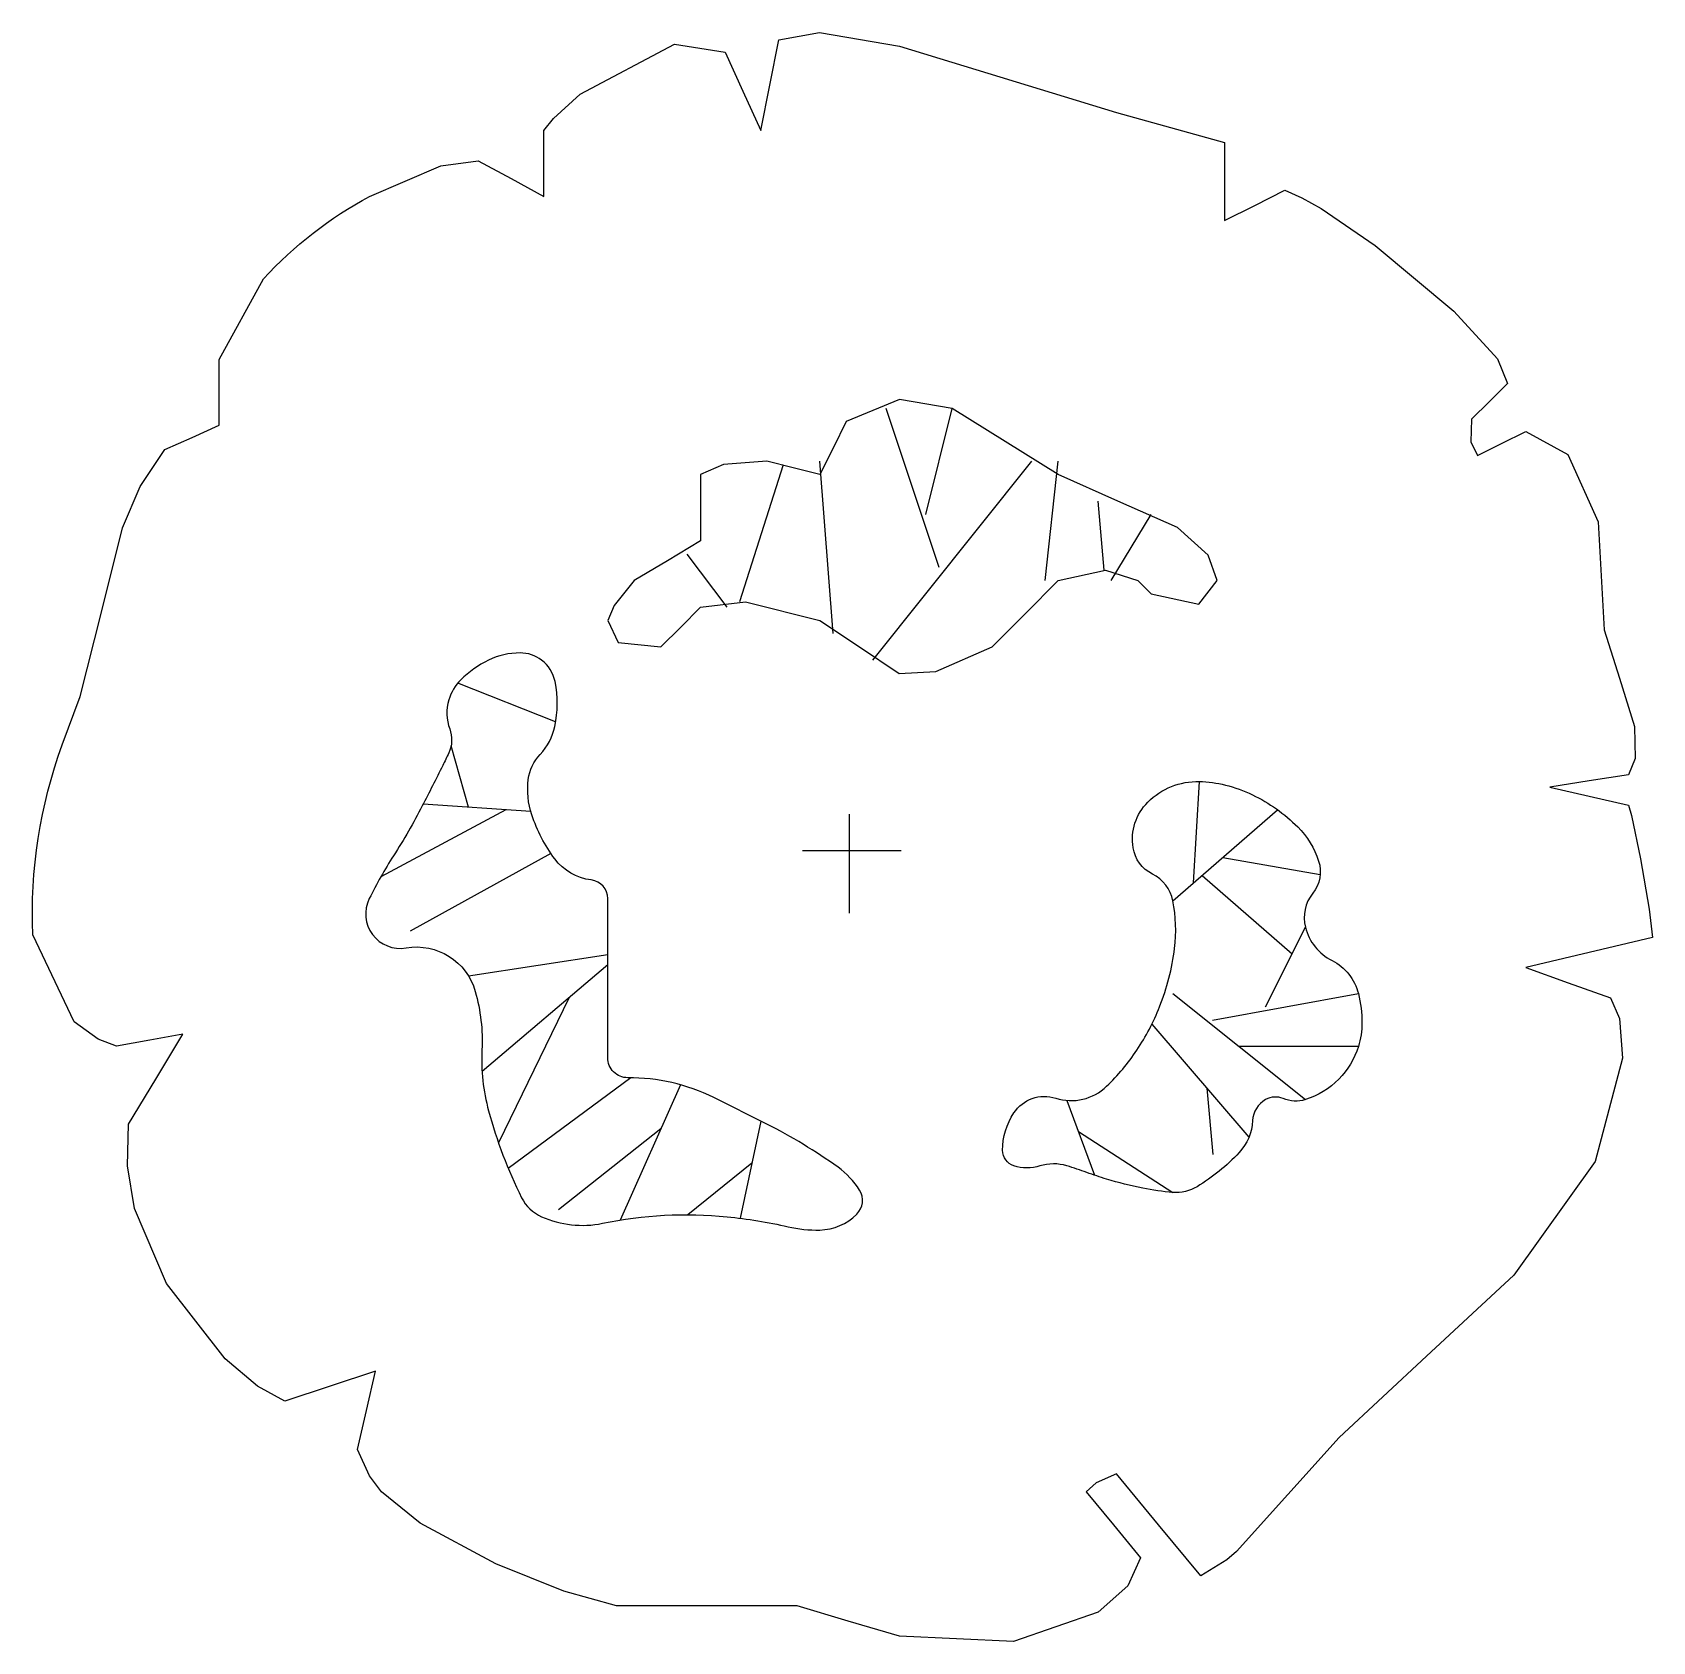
# Model space of a CAD drawing. Extents: x 359.3 to 379.7, y 133.2 to 153.5.
import ezdxf

# ---------------------------------------------------------------- set-up
doc = ezdxf.new("R2010")
doc.units = 0
doc.header["$LTSCALE"] = 12
doc.header["$MEASUREMENT"] = 0
doc.layers.get('0').update_dxf_attribs({"linetype": 'CONTINUOUS'})

msp = doc.modelspace()

# ---------------------------------------------------------------- linework, layer by layer
for p, q in [((370.701, 146.734), (370.034, 148.734)), ((370.534, 147.401), (370.867, 148.734)), ((368.193, 146.307), (368.745, 148.03)), ((369.367, 145.901), (369.201, 148.068)), ((369.867, 145.568), (371.867, 148.068)), ((372.034, 146.568), (372.201, 148.068)), ((372.779, 146.699), (372.701, 147.568)), ((372.867, 146.568), (373.367, 147.401)), ((368.034, 146.234), (367.534, 146.901)), ((365.878, 144.791), (364.647, 145.279)), ((364.781, 143.718), (364.562, 144.488)), ((373.902, 142.767), (373.975, 144.041)), ((365.25, 143.685), (363.681, 142.844)), ((365.565, 143.664), (364.212, 143.757)), ((373.642, 142.541), (374.959, 143.686)), ((369.571, 143.63), (369.571, 142.386)), ((365.818, 143.136), (364.05, 142.159)), ((368.982, 143.172), (370.226, 143.172)), ((374.269, 143.086), (375.495, 142.873)), ((374.009, 142.86), (375.142, 141.874)), ((374.809, 141.208), (375.309, 142.208)), ((366.534, 141.863), (364.782, 141.595)), ((366.534, 141.734), (364.953, 140.396)), ((366.049, 141.324), (365.159, 139.497)), ((373.642, 141.374), (375.309, 140.041)), ((374.142, 141.041), (375.975, 141.374)), ((373.378, 140.989), (374.599, 139.568)), ((375.975, 140.708), (374.475, 140.708)), ((366.822, 140.316), (365.282, 139.175)), ((367.448, 140.227), (366.691, 138.526)), ((372.308, 140.031), (372.658, 139.089)), ((374.07, 140.183), (374.144, 139.35)), ((367.201, 139.672), (365.913, 138.653)), ((368.46, 139.771), (368.2, 138.549)), ((372.454, 139.638), (373.642, 138.874)), ((368.347, 139.24), (367.542, 138.593))]:
    msp.add_line(p, q)
for points in [[(359.898, 145.111), (360.164, 146.171), (360.43, 147.23), (360.652, 147.751), (360.962, 148.217), (361.304, 148.369), (361.645, 148.521), (361.645, 148.935), (361.645, 149.349), (362.203, 150.363, -0.082539), (363.536, 151.4), (364.433, 151.786), (364.904, 151.848), (365.318, 151.624), (365.731, 151.4), (365.731, 151.814), (365.731, 152.228), (365.851, 152.378), (366.187, 152.684), (367.375, 153.312), (368.01, 153.215), (368.234, 152.721), (368.458, 152.228), (368.572, 152.797), (368.686, 153.367), (369.199, 153.462), (370.205, 153.291), (372.932, 152.456), (373.611, 152.266), (374.291, 152.076), (374.291, 151.586), (374.291, 151.096), (374.671, 151.286), (375.051, 151.476), (375.264, 151.382), (375.506, 151.248), (376.188, 150.781), (377.177, 149.957), (377.726, 149.355), (377.853, 149.045), (377.626, 148.821), (377.398, 148.597), (377.39, 148.313), (377.474, 148.142), (377.777, 148.293), (378.081, 148.445), (378.612, 148.153), (378.993, 147.306), (379.031, 146.626), (379.069, 145.947), (379.259, 145.339), (379.448, 144.731), (379.455, 144.331), (379.372, 144.124), (378.879, 144.048), (378.385, 143.972), (378.879, 143.858), (379.372, 143.744), (379.41, 143.612), (379.524, 143.068), (379.635, 142.436), (379.676, 142.081), (378.879, 141.891), (378.081, 141.701), (378.613, 141.511), (379.145, 141.321), (379.261, 141.06), (379.296, 140.561), (378.952, 139.263), (377.929, 137.835), (376.832, 136.813), (375.734, 135.792), (375.089, 135.074), (374.443, 134.356), (374.319, 134.254), (373.995, 134.052), (373.463, 134.694), (372.932, 135.336), (372.675, 135.222), (372.552, 135.108), (372.894, 134.694), (373.236, 134.28), (373.075, 133.928), (372.704, 133.597), (371.637, 133.225), (370.205, 133.293), (369.559, 133.483), (368.914, 133.673), (367.778, 133.673), (366.643, 133.673), (365.98, 133.861), (365.124, 134.204), (364.175, 134.715), (363.688, 135.108), (363.535, 135.311), (363.385, 135.64), (363.499, 136.133), (363.612, 136.627), (363.043, 136.437), (362.473, 136.247), (362.126, 136.436), (361.721, 136.779), (360.984, 137.727), (360.582, 138.67), (360.491, 139.207), (360.506, 139.734), (360.848, 140.299), (361.19, 140.865), (360.772, 140.789), (360.354, 140.713), (360.123, 140.801), (359.822, 141.017), (359.302, 142.113, -0.098523), (359.671, 144.503)], [(364.201, 143.734, -0.023992), (363.839, 143.108, 0.027983), (363.534, 142.568, 0.613766), (363.997, 141.949, -0.384354), (364.867, 141.401, -0.080951), (364.951, 140.665, 0.077956), (365.034, 139.901, 0.05012), (365.45, 138.807, 0.173788), (365.701, 138.568, 0.156799), (366.466, 138.485, -0.075402), (368.034, 138.568, -0.032426), (368.801, 138.442, 0.062883), (369.201, 138.401, 0.192744), (369.666, 138.6, 0.348364), (369.701, 138.901, 0.099092), (369.43, 139.19, 0.037127), (368.534, 139.734), (367.867, 140.068, 0.115078), (366.786, 140.316, -0.415107), (366.534, 140.568), (366.534, 141.401), (366.534, 142.568, 0.379548), (366.326, 142.803, -0.205074), (365.867, 143.068, -0.080216), (365.578, 143.622, -0.112575), (365.534, 144.068, -0.158638), (365.682, 144.381, 0.137289), (365.867, 144.734, 0.102259), (365.871, 145.297, 0.184097), (365.701, 145.568, 0.162705), (365.431, 145.658, 0.112428), (365.034, 145.568, 0.084592), (364.684, 145.32, 0.124913), (364.534, 145.068, 0.161277), (364.545, 144.703, -0.197139), (364.534, 144.401, -0.009089), (364.458, 144.243, -0.002802)], [(371.642, 139.874, -0.335994), (372.168, 140.059, 0.27559), (372.809, 140.208, 0.054393), (373.19, 140.664, 0.052663), (373.475, 141.208, 0.063382), (373.663, 141.942, 0.080307), (373.642, 142.541, 0.232086), (373.384, 142.878, -0.241528), (373.142, 143.208, -0.240962), (373.327, 143.782, -0.205117), (373.975, 144.041, -0.055339), (374.302, 143.997, -0.050361), (374.642, 143.874, -0.08499), (375.212, 143.471, -0.118678), (375.475, 143.041, -0.252534), (375.401, 142.635, 0.236503), (375.309, 142.208, 0.215526), (375.644, 141.79, -0.217846), (375.975, 141.374, -0.060957), (376.02, 141.008, -0.074464), (375.975, 140.708, -0.122632), (375.729, 140.298, -0.11909), (375.309, 140.041, -0.180034), (375.029, 140.054, 0.233248), (374.809, 140.041, 0.256664), (374.645, 139.777, -0.176656), (374.475, 139.374, -0.070243), (373.946, 138.946, -0.156288), (373.642, 138.874, -0.029429), (373.262, 138.927, -0.024083), (372.809, 139.041, -0.014021), (372.559, 139.124, 0.014182), (372.309, 139.208, 0.150807), (371.969, 139.206, -0.157039), (371.642, 139.208, -0.323931), (371.5, 139.403, -0.14716)]]:
    msp.add_lwpolyline(points, format="xyb", close=True)
msp.add_lwpolyline([(367.701, 147.068), (367.284, 146.818), (366.867, 146.568), (366.615, 146.256), (366.534, 146.068), (366.666, 145.788), (367.201, 145.734), (367.451, 145.984), (367.701, 146.234), (368.268, 146.301), (369.201, 146.068), (369.701, 145.734), (370.201, 145.401), (370.661, 145.426), (371.367, 145.734), (371.784, 146.151), (372.201, 146.568), (372.793, 146.699), (373.201, 146.568), (373.284, 146.484), (373.367, 146.401), (373.967, 146.271), (374.201, 146.568), (374.087, 146.888), (373.701, 147.234), (372.951, 147.568), (372.201, 147.901), (371.534, 148.318), (370.867, 148.734), (370.204, 148.844), (369.534, 148.568), (369.367, 148.234), (369.201, 147.901), (368.867, 147.984), (368.534, 148.068), (367.99, 148.027), (367.701, 147.901), (367.701, 147.484)], close=True)

doc.saveas('drawing.dxf')
